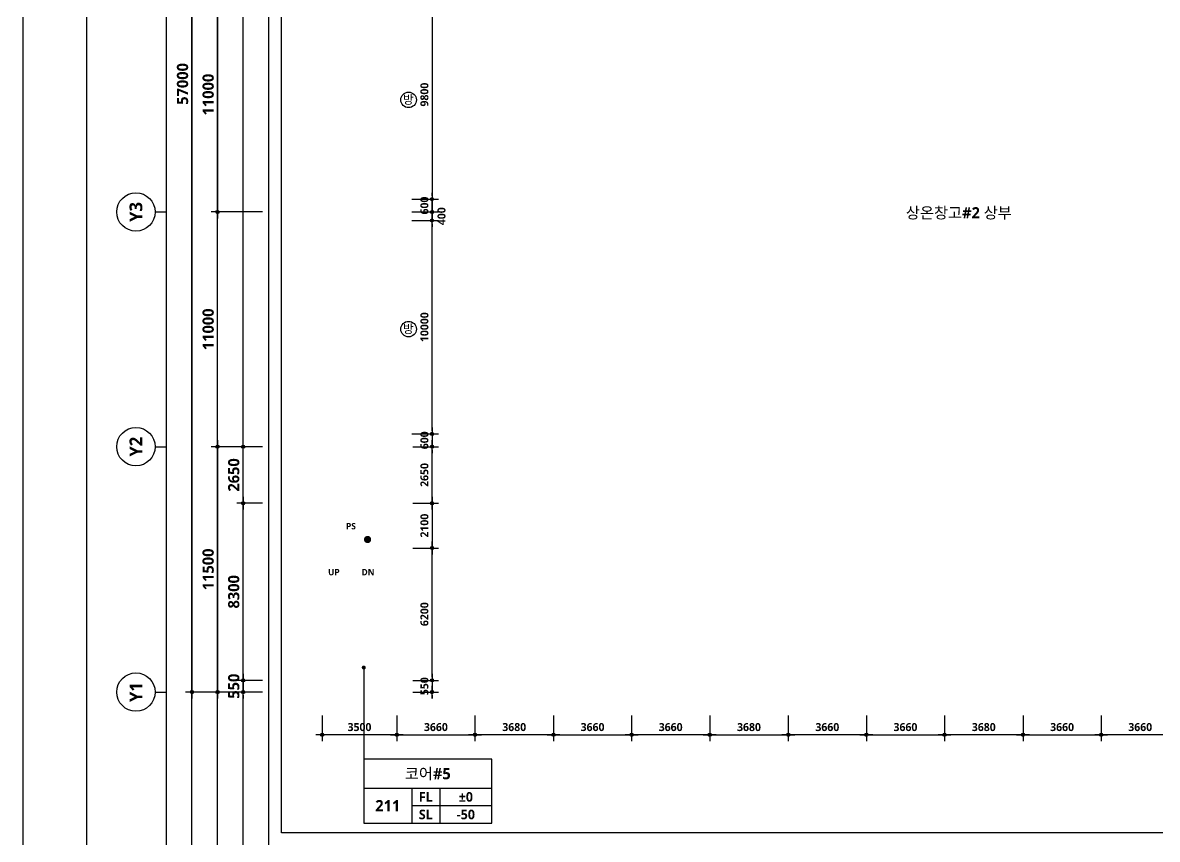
# Model space of a CAD drawing. Header units: millimetres. Extents: x -63924 to 190228206, y 0 to 456875599.
# Drawn here: x 89100 to 142260, y 404450 to 442720 of the extents above; entities that cross this region are included whole.
import ezdxf
from ezdxf.enums import TextEntityAlignment as Align

# ---------------------------------------------------------------- set-up
doc = ezdxf.new("R2010")
doc.units = ezdxf.units.MM
doc.header["$LTSCALE"] = 150
doc.header["$MEASUREMENT"] = 0
doc.header["$PDSIZE"] = -10
doc.layers.get('0').update_dxf_attribs({"linetype": 'CONTINUOUS'})
doc.layers.get('Defpoints').update_dxf_attribs({"color": 153, "linetype": 'CONTINUOUS'})
for name, color, linetype in [('A-ANNO-DIM', 4, 'CONTINUOUS'), ('A-ANNO-GRA1', 7, 'CONTINUOUS'), ('A-ANNO-SYMB', 7, 'CONTINUOUS'), ('A-ANNO-TEXT1', 7, 'CONTINUOUS'), ('A-ANNO-TEXT2', 3, 'CONTINUOUS'), ('A-ANNO-TITL', 7, 'CONTINUOUS'), ('A-FLOR-MARK-ARCH', 1, 'CONTINUOUS'), ('A-ST-AXIS-BUB', 7, 'CONTINUOUS'), ('A-ST-AXIS-DIM', 7, 'CONTINUOUS')]:
    doc.layers.add(name, color=color, linetype=linetype)
for name, color, linetype, plot in [('Defpoint', 161, 'CONTINUOUS', False), ('G(그리드1)', 185, 'CONTINUOUS', False), ('G(그리드2)', 235, 'CONTINUOUS', False)]:
    doc.layers.add(name, color=color, linetype=linetype, plot=plot)
doc.styles.add('2020음성 1차', font='')
doc.styles.add('SH_나눔', font='')
doc.styles.add('SH_대대리576', font='')
doc.styles.add('SH_진천_나눔', font='')
doc.styles.get('2020음성 1차').set_extended_font_data('NanumGothic', bold=True)
doc.styles.get('SH_나눔').set_extended_font_data('NanumGothic', bold=True)
doc.styles.get('SH_대대리576').set_extended_font_data('NanumGothic', bold=True)
doc.styles.get('SH_진천_나눔').set_extended_font_data('NanumGothic', bold=True)
doc.dimstyles.new('SHP 300', dxfattribs={"dimscale": 150, "dimtxt": 3.5, "dimasz": 1, "dimexe": 2, "dimexo": 2, "dimgap": 1, "dimtad": 1, "dimdec": 0, "dimzin": 0, "dimdsep": 46, "dimtxsty": 'SH_대대리576', "dimblk": 'DIMDOT', "dimcen": 0.09, "dimclrt": 3, "dimadec": 0, "dimazin": 1, "dimtfac": 1, "dimtdec": 0, "dimtix": 1, "dimtmove": 2, "dimatfit": 0, "dimldrblk": 'DIMDOT', "dimfxl": 1, "dimtolj": 1, "dimtzin": 0, "dimarcsym": 0})
doc.dimstyles.new('SHP300내부', dxfattribs={"dimscale": 150, "dimtxt": 2.5, "dimasz": 1, "dimexe": 2, "dimexo": 2, "dimgap": 1, "dimtad": 1, "dimdec": 0, "dimzin": 0, "dimdsep": 46, "dimtxsty": 'SH_대대리576', "dimblk": 'DIMDOT', "dimcen": 0.09, "dimclrd": 256, "dimclre": 256, "dimclrt": 3, "dimadec": 0, "dimazin": 1, "dimtfac": 1, "dimtdec": 0, "dimtix": 1, "dimtmove": 2, "dimatfit": 0, "dimldrblk": 'DIMDOT', "dimfxl": 1, "dimtolj": 1, "dimtzin": 0, "dimlwd": -1, "dimlwe": -1, "dimarcsym": 0})

# ---------------------------------------------------------------- blocks, each defined once
blk = doc.blocks.new('A-ST-AXIS-BUB-1')
at = {"layer": 'A-ST-AXIS-BUB'}
blk.add_line((0, 350), (0, 0), dxfattribs=at)
blk.add_circle((0, 950), 600, dxfattribs=at)
blk = doc.blocks.new('DIMDOT')
at = {"color": 0}
blk.add_line((-2, 0), (2, 0), dxfattribs=at)
for radius in [0.5, 0.25]:
    blk.add_circle((0, 0), radius, dxfattribs=at)
blk = doc.blocks.new('*D84')
at = {"layer": 'A-ST-AXIS-DIM', "color": 0, "lineweight": -2, "transparency": 16777216}
for p, q in [((100330, 422850), (97930, 422850)), ((98230, 422700), (98230, 411500)), ((100330, 411350), (97930, 411350))]:
    blk.add_line(p, q, dxfattribs=at)
at = {"layer": 'Defpoints', "color": 0, "transparency": 16777216}
for p in [(100630, 422850), (98230, 411350), (100630, 411350)]:
    blk.add_point(p, dxfattribs=at)
at = {"layer": 'A-ST-AXIS-DIM', "color": 0, "linetype": 'ByBlock', "lineweight": -2, "transparency": 16777216, "xscale": 150, "yscale": 150, "zscale": 150}
for p, rotation in [((98230, 422850), 90), ((98230, 411350), 270)]:
    blk.add_blockref('DIMDOT', p, dxfattribs=dict(at, rotation=rotation))
at = {"layer": 'A-ST-AXIS-DIM', "color": 3, "transparency": 16777216, "insert": (97791, 417100), "char_height": 525, "attachment_point": 5, "rotation": 90, "style": 'SH_대대리576'}
blk.add_mtext('\\A1;11500', dxfattribs=at)
blk = doc.blocks.new('*D85')
at = {"layer": 'A-ST-AXIS-DIM', "color": 0, "lineweight": -2, "transparency": 16777216}
for p, q in [((100330, 433850), (97930, 433850)), ((98230, 423000), (98230, 433700)), ((100330, 422850), (97930, 422850))]:
    blk.add_line(p, q, dxfattribs=at)
at = {"layer": 'Defpoints', "color": 0, "transparency": 16777216}
for p in [(98230, 433850), (100630, 433850), (100630, 422850)]:
    blk.add_point(p, dxfattribs=at)
at = {"layer": 'A-ST-AXIS-DIM', "color": 0, "linetype": 'ByBlock', "lineweight": -2, "transparency": 16777216, "xscale": 150, "yscale": 150, "zscale": 150}
for p, rotation in [((98230, 433850), 90), ((98230, 422850), 270)]:
    blk.add_blockref('DIMDOT', p, dxfattribs=dict(at, rotation=rotation))
at = {"layer": 'A-ST-AXIS-DIM', "color": 3, "transparency": 16777216, "insert": (97792, 428350), "char_height": 525, "attachment_point": 5, "rotation": 90, "style": 'SH_대대리576'}
blk.add_mtext('\\A1;11000', dxfattribs=at)
blk = doc.blocks.new('*D86')
at = {"layer": 'A-ST-AXIS-DIM', "color": 0, "lineweight": -2, "transparency": 16777216}
for p, q in [((100330, 444850), (97930, 444850)), ((98230, 444700), (98230, 434000)), ((100330, 433850), (97930, 433850))]:
    blk.add_line(p, q, dxfattribs=at)
at = {"layer": 'Defpoints', "color": 0, "transparency": 16777216}
for p in [(100630, 444850), (98230, 433850), (100630, 433850)]:
    blk.add_point(p, dxfattribs=at)
at = {"layer": 'A-ST-AXIS-DIM', "color": 0, "linetype": 'ByBlock', "lineweight": -2, "transparency": 16777216, "xscale": 150, "yscale": 150, "zscale": 150}
for p, rotation in [((98230, 444850), 90), ((98230, 433850), 270)]:
    blk.add_blockref('DIMDOT', p, dxfattribs=dict(at, rotation=rotation))
at = {"layer": 'A-ST-AXIS-DIM', "color": 3, "transparency": 16777216, "insert": (97792, 439350), "char_height": 525, "attachment_point": 5, "rotation": 90, "style": 'SH_대대리576'}
blk.add_mtext('\\A1;11000', dxfattribs=at)
blk = doc.blocks.new('*D89')
at = {"layer": 'A-ST-AXIS-DIM', "color": 0, "lineweight": -2, "transparency": 16777216}
for p, q in [((100330, 468350), (96730, 468350)), ((97030, 468200), (97030, 411500)), ((100330, 411350), (96730, 411350))]:
    blk.add_line(p, q, dxfattribs=at)
at = {"layer": 'Defpoints', "color": 0, "transparency": 16777216}
for p in [(100630, 468350), (97030, 411350), (100630, 411350)]:
    blk.add_point(p, dxfattribs=at)
at = {"layer": 'A-ST-AXIS-DIM', "color": 0, "linetype": 'ByBlock', "lineweight": -2, "transparency": 16777216, "xscale": 150, "yscale": 150, "zscale": 150}
for p, rotation in [((97030, 468350), 90), ((97030, 411350), 270)]:
    blk.add_blockref('DIMDOT', p, dxfattribs=dict(at, rotation=rotation))
at = {"layer": 'A-ST-AXIS-DIM', "color": 3, "transparency": 16777216, "insert": (96591, 439850), "char_height": 525, "attachment_point": 5, "rotation": 90, "style": 'SH_대대리576'}
blk.add_mtext('\\A1;57000', dxfattribs=at)
blk = doc.blocks.new('*D1174')
at = {"layer": 'A-ANNO-DIM', "transparency": 16777216}
for p, q in [((103130, 410250), (103130, 409050)), ((106630, 410250), (106630, 409050)), ((106480, 409350), (103280, 409350))]:
    blk.add_line(p, q, dxfattribs=at)
at = {"layer": 'Defpoints', "color": 0, "transparency": 16777216}
for p in [(103130, 410550), (106630, 410550), (103130, 409350)]:
    blk.add_point(p, dxfattribs=at)
at = {"layer": 'A-ANNO-DIM', "linetype": 'ByBlock', "transparency": 16777216, "xscale": 150, "yscale": 150, "zscale": 150, "rotation": 180}
blk.add_blockref('DIMDOT', (103130, 409350), dxfattribs=at)
at = {"layer": 'A-ANNO-DIM', "linetype": 'ByBlock', "transparency": 16777216, "xscale": 150, "yscale": 150, "zscale": 150}
blk.add_blockref('DIMDOT', (106630, 409350), dxfattribs=at)
at = {"layer": 'A-ANNO-DIM', "color": 3, "transparency": 16777216, "insert": (104880, 409707), "char_height": 375, "attachment_point": 5, "style": 'SH_대대리576'}
blk.add_mtext('\\A1;3500', dxfattribs=at)
blk = doc.blocks.new('*D1175')
at = {"layer": 'A-ANNO-DIM', "transparency": 16777216}
for p, q in [((106630, 410250), (106630, 409050)), ((110290, 410250), (110290, 409050)), ((106780, 409350), (110140, 409350))]:
    blk.add_line(p, q, dxfattribs=at)
at = {"layer": 'Defpoints', "color": 0, "transparency": 16777216}
for p in [(106630, 410550), (110290, 410550), (110290, 409350)]:
    blk.add_point(p, dxfattribs=at)
at = {"layer": 'A-ANNO-DIM', "linetype": 'ByBlock', "transparency": 16777216, "xscale": 150, "yscale": 150, "zscale": 150, "rotation": 180}
blk.add_blockref('DIMDOT', (106630, 409350), dxfattribs=at)
at = {"layer": 'A-ANNO-DIM', "linetype": 'ByBlock', "transparency": 16777216, "xscale": 150, "yscale": 150, "zscale": 150}
blk.add_blockref('DIMDOT', (110290, 409350), dxfattribs=at)
at = {"layer": 'A-ANNO-DIM', "color": 3, "transparency": 16777216, "insert": (108460, 409707), "char_height": 375, "attachment_point": 5, "style": 'SH_대대리576'}
blk.add_mtext('\\A1;3660', dxfattribs=at)
blk = doc.blocks.new('*D1176')
at = {"layer": 'A-ANNO-DIM', "transparency": 16777216}
for p, q in [((110290, 410250), (110290, 409050)), ((113970, 410250), (113970, 409050)), ((113820, 409350), (110440, 409350))]:
    blk.add_line(p, q, dxfattribs=at)
at = {"layer": 'Defpoints', "color": 0, "transparency": 16777216}
for p in [(110290, 410550), (113970, 410550), (110290, 409350)]:
    blk.add_point(p, dxfattribs=at)
at = {"layer": 'A-ANNO-DIM', "linetype": 'ByBlock', "transparency": 16777216, "xscale": 150, "yscale": 150, "zscale": 150, "rotation": 180}
blk.add_blockref('DIMDOT', (110290, 409350), dxfattribs=at)
at = {"layer": 'A-ANNO-DIM', "linetype": 'ByBlock', "transparency": 16777216, "xscale": 150, "yscale": 150, "zscale": 150}
blk.add_blockref('DIMDOT', (113970, 409350), dxfattribs=at)
at = {"layer": 'A-ANNO-DIM', "color": 3, "transparency": 16777216, "insert": (112130, 409707), "char_height": 375, "attachment_point": 5, "style": 'SH_대대리576'}
blk.add_mtext('\\A1;3680', dxfattribs=at)
blk = doc.blocks.new('*D1177')
at = {"layer": 'A-ANNO-DIM', "transparency": 16777216}
for p, q in [((113970, 410250), (113970, 409050)), ((117630, 410250), (117630, 409050)), ((114120, 409350), (117480, 409350))]:
    blk.add_line(p, q, dxfattribs=at)
at = {"layer": 'Defpoints', "color": 0, "transparency": 16777216}
for p in [(113970, 410550), (117630, 410550), (117630, 409350)]:
    blk.add_point(p, dxfattribs=at)
at = {"layer": 'A-ANNO-DIM', "linetype": 'ByBlock', "transparency": 16777216, "xscale": 150, "yscale": 150, "zscale": 150, "rotation": 180}
blk.add_blockref('DIMDOT', (113970, 409350), dxfattribs=at)
at = {"layer": 'A-ANNO-DIM', "linetype": 'ByBlock', "transparency": 16777216, "xscale": 150, "yscale": 150, "zscale": 150}
blk.add_blockref('DIMDOT', (117630, 409350), dxfattribs=at)
at = {"layer": 'A-ANNO-DIM', "color": 3, "transparency": 16777216, "insert": (115800, 409707), "char_height": 375, "attachment_point": 5, "style": 'SH_대대리576'}
blk.add_mtext('\\A1;3660', dxfattribs=at)
blk = doc.blocks.new('*D1178')
at = {"layer": 'A-ANNO-DIM', "transparency": 16777216}
for p, q in [((124970, 410250), (124970, 409050)), ((128630, 410250), (128630, 409050)), ((128480, 409350), (125120, 409350))]:
    blk.add_line(p, q, dxfattribs=at)
at = {"layer": 'Defpoints', "color": 0, "transparency": 16777216}
for p in [(124970, 410550), (128630, 410550), (124970, 409350)]:
    blk.add_point(p, dxfattribs=at)
at = {"layer": 'A-ANNO-DIM', "linetype": 'ByBlock', "transparency": 16777216, "xscale": 150, "yscale": 150, "zscale": 150, "rotation": 180}
blk.add_blockref('DIMDOT', (124970, 409350), dxfattribs=at)
at = {"layer": 'A-ANNO-DIM', "linetype": 'ByBlock', "transparency": 16777216, "xscale": 150, "yscale": 150, "zscale": 150}
blk.add_blockref('DIMDOT', (128630, 409350), dxfattribs=at)
at = {"layer": 'A-ANNO-DIM', "color": 3, "transparency": 16777216, "insert": (126800, 409707), "char_height": 375, "attachment_point": 5, "style": 'SH_대대리576'}
blk.add_mtext('\\A1;3660', dxfattribs=at)
blk = doc.blocks.new('*D1179')
at = {"layer": 'A-ANNO-DIM', "transparency": 16777216}
for p, q in [((121290, 410250), (121290, 409050)), ((124970, 410250), (124970, 409050)), ((121440, 409350), (124820, 409350))]:
    blk.add_line(p, q, dxfattribs=at)
at = {"layer": 'Defpoints', "color": 0, "transparency": 16777216}
for p in [(121290, 410550), (124970, 410550), (124970, 409350)]:
    blk.add_point(p, dxfattribs=at)
at = {"layer": 'A-ANNO-DIM', "linetype": 'ByBlock', "transparency": 16777216, "xscale": 150, "yscale": 150, "zscale": 150, "rotation": 180}
blk.add_blockref('DIMDOT', (121290, 409350), dxfattribs=at)
at = {"layer": 'A-ANNO-DIM', "linetype": 'ByBlock', "transparency": 16777216, "xscale": 150, "yscale": 150, "zscale": 150}
blk.add_blockref('DIMDOT', (124970, 409350), dxfattribs=at)
at = {"layer": 'A-ANNO-DIM', "color": 3, "transparency": 16777216, "insert": (123130, 409707), "char_height": 375, "attachment_point": 5, "style": 'SH_대대리576'}
blk.add_mtext('\\A1;3680', dxfattribs=at)
blk = doc.blocks.new('*D1180')
at = {"layer": 'A-ANNO-DIM', "transparency": 16777216}
for p, q in [((117630, 410250), (117630, 409050)), ((121290, 410250), (121290, 409050)), ((121140, 409350), (117780, 409350))]:
    blk.add_line(p, q, dxfattribs=at)
at = {"layer": 'Defpoints', "color": 0, "transparency": 16777216}
for p in [(117630, 410550), (121290, 410550), (117630, 409350)]:
    blk.add_point(p, dxfattribs=at)
at = {"layer": 'A-ANNO-DIM', "linetype": 'ByBlock', "transparency": 16777216, "xscale": 150, "yscale": 150, "zscale": 150, "rotation": 180}
blk.add_blockref('DIMDOT', (117630, 409350), dxfattribs=at)
at = {"layer": 'A-ANNO-DIM', "linetype": 'ByBlock', "transparency": 16777216, "xscale": 150, "yscale": 150, "zscale": 150}
blk.add_blockref('DIMDOT', (121290, 409350), dxfattribs=at)
at = {"layer": 'A-ANNO-DIM', "color": 3, "transparency": 16777216, "insert": (119460, 409707), "char_height": 375, "attachment_point": 5, "style": 'SH_대대리576'}
blk.add_mtext('\\A1;3660', dxfattribs=at)
blk = doc.blocks.new('*D1181')
at = {"layer": 'A-ANNO-DIM', "transparency": 16777216}
for p, q in [((128630, 410250), (128630, 409050)), ((132290, 410250), (132290, 409050)), ((128780, 409350), (132140, 409350))]:
    blk.add_line(p, q, dxfattribs=at)
at = {"layer": 'Defpoints', "color": 0, "transparency": 16777216}
for p in [(128630, 410550), (132290, 410550), (132290, 409350)]:
    blk.add_point(p, dxfattribs=at)
at = {"layer": 'A-ANNO-DIM', "linetype": 'ByBlock', "transparency": 16777216, "xscale": 150, "yscale": 150, "zscale": 150, "rotation": 180}
blk.add_blockref('DIMDOT', (128630, 409350), dxfattribs=at)
at = {"layer": 'A-ANNO-DIM', "linetype": 'ByBlock', "transparency": 16777216, "xscale": 150, "yscale": 150, "zscale": 150}
blk.add_blockref('DIMDOT', (132290, 409350), dxfattribs=at)
at = {"layer": 'A-ANNO-DIM', "color": 3, "transparency": 16777216, "insert": (130460, 409707), "char_height": 375, "attachment_point": 5, "style": 'SH_대대리576'}
blk.add_mtext('\\A1;3660', dxfattribs=at)
blk = doc.blocks.new('*D1182')
at = {"layer": 'A-ANNO-DIM', "transparency": 16777216}
for p, q in [((132290, 410250), (132290, 409050)), ((135970, 410250), (135970, 409050)), ((135820, 409350), (132440, 409350))]:
    blk.add_line(p, q, dxfattribs=at)
at = {"layer": 'Defpoints', "color": 0, "transparency": 16777216}
for p in [(132290, 410550), (135970, 410550), (132290, 409350)]:
    blk.add_point(p, dxfattribs=at)
at = {"layer": 'A-ANNO-DIM', "linetype": 'ByBlock', "transparency": 16777216, "xscale": 150, "yscale": 150, "zscale": 150, "rotation": 180}
blk.add_blockref('DIMDOT', (132290, 409350), dxfattribs=at)
at = {"layer": 'A-ANNO-DIM', "linetype": 'ByBlock', "transparency": 16777216, "xscale": 150, "yscale": 150, "zscale": 150}
blk.add_blockref('DIMDOT', (135970, 409350), dxfattribs=at)
at = {"layer": 'A-ANNO-DIM', "color": 3, "transparency": 16777216, "insert": (134130, 409707), "char_height": 375, "attachment_point": 5, "style": 'SH_대대리576'}
blk.add_mtext('\\A1;3680', dxfattribs=at)
blk = doc.blocks.new('*D1183')
at = {"layer": 'A-ANNO-DIM', "transparency": 16777216}
for p, q in [((135970, 410250), (135970, 409050)), ((139630, 410250), (139630, 409050)), ((136120, 409350), (139480, 409350))]:
    blk.add_line(p, q, dxfattribs=at)
at = {"layer": 'Defpoints', "color": 0, "transparency": 16777216}
for p in [(135970, 410550), (139630, 410550), (139630, 409350)]:
    blk.add_point(p, dxfattribs=at)
at = {"layer": 'A-ANNO-DIM', "linetype": 'ByBlock', "transparency": 16777216, "xscale": 150, "yscale": 150, "zscale": 150, "rotation": 180}
blk.add_blockref('DIMDOT', (135970, 409350), dxfattribs=at)
at = {"layer": 'A-ANNO-DIM', "linetype": 'ByBlock', "transparency": 16777216, "xscale": 150, "yscale": 150, "zscale": 150}
blk.add_blockref('DIMDOT', (139630, 409350), dxfattribs=at)
at = {"layer": 'A-ANNO-DIM', "color": 3, "transparency": 16777216, "insert": (137800, 409707), "char_height": 375, "attachment_point": 5, "style": 'SH_대대리576'}
blk.add_mtext('\\A1;3660', dxfattribs=at)
blk = doc.blocks.new('*D1186')
at = {"layer": 'A-ANNO-DIM', "transparency": 16777216}
for p, q in [((139630, 410250), (139630, 409050)), ((143290, 410250), (143290, 409050)), ((143140, 409350), (139780, 409350))]:
    blk.add_line(p, q, dxfattribs=at)
at = {"layer": 'Defpoints', "color": 0, "transparency": 16777216}
for p in [(139630, 410550), (143290, 410550), (139630, 409350)]:
    blk.add_point(p, dxfattribs=at)
at = {"layer": 'A-ANNO-DIM', "linetype": 'ByBlock', "transparency": 16777216, "xscale": 150, "yscale": 150, "zscale": 150, "rotation": 180}
blk.add_blockref('DIMDOT', (139630, 409350), dxfattribs=at)
at = {"layer": 'A-ANNO-DIM', "linetype": 'ByBlock', "transparency": 16777216, "xscale": 150, "yscale": 150, "zscale": 150}
blk.add_blockref('DIMDOT', (143290, 409350), dxfattribs=at)
at = {"layer": 'A-ANNO-DIM', "color": 3, "transparency": 16777216, "insert": (141460, 409707), "char_height": 375, "attachment_point": 5, "style": 'SH_대대리576'}
blk.add_mtext('\\A1;3660', dxfattribs=at)
blk = doc.blocks.new('*D1222')
at = {"layer": 'A-ST-AXIS-DIM', "color": 0, "lineweight": -2, "transparency": 16777216}
for p, q in [((100330, 422850), (99130, 422850)), ((99430, 420350), (99430, 422700)), ((100330, 420200), (99130, 420200))]:
    blk.add_line(p, q, dxfattribs=at)
at = {"layer": 'Defpoints', "color": 0, "transparency": 16777216}
for p in [(99430, 422850), (100630, 422850), (100630, 420200)]:
    blk.add_point(p, dxfattribs=at)
at = {"layer": 'A-ST-AXIS-DIM', "color": 0, "linetype": 'ByBlock', "lineweight": -2, "transparency": 16777216, "xscale": 150, "yscale": 150, "zscale": 150}
for p, rotation in [((99430, 422850), 90), ((99430, 420200), 270)]:
    blk.add_blockref('DIMDOT', p, dxfattribs=dict(at, rotation=rotation))
at = {"layer": 'A-ST-AXIS-DIM', "color": 3, "transparency": 16777216, "insert": (98990, 421525), "char_height": 525, "attachment_point": 5, "rotation": 90, "style": 'SH_대대리576'}
blk.add_mtext('\\A1;2650', dxfattribs=at)
blk = doc.blocks.new('*D1223')
at = {"layer": 'A-ST-AXIS-DIM', "color": 0, "lineweight": -2, "transparency": 16777216}
for p, q in [((100330, 420200), (99130, 420200)), ((99430, 412050), (99430, 420050)), ((100330, 411900), (99130, 411900))]:
    blk.add_line(p, q, dxfattribs=at)
at = {"layer": 'Defpoints', "color": 0, "transparency": 16777216}
for p in [(99430, 420200), (100630, 420200), (100630, 411900)]:
    blk.add_point(p, dxfattribs=at)
at = {"layer": 'A-ST-AXIS-DIM', "color": 0, "linetype": 'ByBlock', "lineweight": -2, "transparency": 16777216, "xscale": 150, "yscale": 150, "zscale": 150}
for p, rotation in [((99430, 420200), 90), ((99430, 411900), 270)]:
    blk.add_blockref('DIMDOT', p, dxfattribs=dict(at, rotation=rotation))
at = {"layer": 'A-ST-AXIS-DIM', "color": 3, "transparency": 16777216, "insert": (98990, 416050), "char_height": 525, "attachment_point": 5, "rotation": 90, "style": 'SH_대대리576'}
blk.add_mtext('\\A1;8300', dxfattribs=at)
blk = doc.blocks.new('*D1224')
at = {"layer": 'A-ST-AXIS-DIM', "color": 0, "lineweight": -2, "transparency": 16777216}
for p, q in [((99430, 412050), (99430, 412200)), ((100330, 411900), (99130, 411900)), ((99430, 411900), (99430, 411350)), ((100330, 411350), (99130, 411350)), ((99430, 411200), (99430, 411050))]:
    blk.add_line(p, q, dxfattribs=at)
at = {"layer": 'Defpoints', "color": 0, "transparency": 16777216}
for p in [(100630, 411900), (99430, 411350), (100630, 411350)]:
    blk.add_point(p, dxfattribs=at)
at = {"layer": 'A-ST-AXIS-DIM', "color": 0, "linetype": 'ByBlock', "lineweight": -2, "transparency": 16777216, "xscale": 150, "yscale": 150, "zscale": 150}
for p, rotation in [((99430, 411900), 270), ((99430, 411350), 90)]:
    blk.add_blockref('DIMDOT', p, dxfattribs=dict(at, rotation=rotation))
at = {"layer": 'A-ST-AXIS-DIM', "color": 3, "transparency": 16777216, "insert": (98991, 411625), "char_height": 525, "attachment_point": 5, "rotation": 90, "style": 'SH_대대리576'}
blk.add_mtext('\\A1;550', dxfattribs=at)
blk = doc.blocks.new('*D1225')
at = {"layer": 'A-ANNO-DIM', "transparency": 16777216}
for p, q in [((107380, 420200), (108580, 420200)), ((108280, 420050), (108280, 418250)), ((107380, 418100), (108580, 418100))]:
    blk.add_line(p, q, dxfattribs=at)
at = {"layer": 'Defpoints', "color": 0, "transparency": 16777216}
for p in [(107080, 420200), (107080, 418100), (108280, 418100)]:
    blk.add_point(p, dxfattribs=at)
at = {"layer": 'A-ANNO-DIM', "linetype": 'ByBlock', "transparency": 16777216, "xscale": 150, "yscale": 150, "zscale": 150}
for p, rotation in [((108280, 420200), 90), ((108280, 418100), 270)]:
    blk.add_blockref('DIMDOT', p, dxfattribs=dict(at, rotation=rotation))
at = {"layer": 'A-ANNO-DIM', "color": 3, "transparency": 16777216, "insert": (107924, 419150), "char_height": 375, "attachment_point": 5, "rotation": 90, "style": 'SH_대대리576'}
blk.add_mtext('\\A1;2100', dxfattribs=at)
blk = doc.blocks.new('*D1226')
at = {"layer": 'A-ANNO-DIM', "transparency": 16777216}
for p, q in [((107380, 422850), (108580, 422850)), ((108280, 420350), (108280, 422700)), ((107380, 420200), (108580, 420200))]:
    blk.add_line(p, q, dxfattribs=at)
at = {"layer": 'Defpoints', "color": 0, "transparency": 16777216}
for p in [(107080, 422850), (108280, 422850), (107080, 420200)]:
    blk.add_point(p, dxfattribs=at)
at = {"layer": 'A-ANNO-DIM', "linetype": 'ByBlock', "transparency": 16777216, "xscale": 150, "yscale": 150, "zscale": 150}
for p, rotation in [((108280, 422850), 90), ((108280, 420200), 270)]:
    blk.add_blockref('DIMDOT', p, dxfattribs=dict(at, rotation=rotation))
at = {"layer": 'A-ANNO-DIM', "color": 3, "transparency": 16777216, "insert": (107923, 421525), "char_height": 375, "attachment_point": 5, "rotation": 90, "style": 'SH_대대리576'}
blk.add_mtext('\\A1;2650', dxfattribs=at)
blk = doc.blocks.new('*D1227')
at = {"layer": 'A-ANNO-DIM', "transparency": 16777216}
for p, q in [((107380, 418100), (108580, 418100)), ((108280, 412050), (108280, 417950)), ((107380, 411900), (108580, 411900))]:
    blk.add_line(p, q, dxfattribs=at)
at = {"layer": 'Defpoints', "color": 0, "transparency": 16777216}
for p in [(107080, 418100), (108280, 418100), (107080, 411900)]:
    blk.add_point(p, dxfattribs=at)
at = {"layer": 'A-ANNO-DIM', "linetype": 'ByBlock', "transparency": 16777216, "xscale": 150, "yscale": 150, "zscale": 150}
for p, rotation in [((108280, 418100), 90), ((108280, 411900), 270)]:
    blk.add_blockref('DIMDOT', p, dxfattribs=dict(at, rotation=rotation))
at = {"layer": 'A-ANNO-DIM', "color": 3, "transparency": 16777216, "insert": (107923, 415000), "char_height": 375, "attachment_point": 5, "rotation": 90, "style": 'SH_대대리576'}
blk.add_mtext('\\A1;6200', dxfattribs=at)
blk = doc.blocks.new('*D1228')
at = {"layer": 'A-ANNO-DIM', "transparency": 16777216}
for p, q in [((108280, 412050), (108280, 412200)), ((107380, 411900), (108580, 411900)), ((108280, 411900), (108280, 411350)), ((107380, 411350), (108580, 411350)), ((108280, 411200), (108280, 411050))]:
    blk.add_line(p, q, dxfattribs=at)
at = {"layer": 'Defpoints', "color": 0, "transparency": 16777216}
for p in [(107080, 411900), (107080, 411350), (108280, 411350)]:
    blk.add_point(p, dxfattribs=at)
at = {"layer": 'A-ANNO-DIM', "linetype": 'ByBlock', "transparency": 16777216, "xscale": 150, "yscale": 150, "zscale": 150}
for p, rotation in [((108280, 411900), 270), ((108280, 411350), 90)]:
    blk.add_blockref('DIMDOT', p, dxfattribs=dict(at, rotation=rotation))
at = {"layer": 'A-ANNO-DIM', "color": 3, "transparency": 16777216, "insert": (107924, 411625), "char_height": 375, "attachment_point": 5, "rotation": 90, "style": 'SH_대대리576'}
blk.add_mtext('\\A1;550', dxfattribs=at)
blk = doc.blocks.new('G$C9D92D8A7')
at = {"layer": 'A-ANNO-GRA1'}
for p, q in [((0, 11), (40, 11)), ((15, 11), (15, 0)), ((23.75, 11), (23.75, 0)), ((15, 5.5), (40, 5.5))]:
    blk.add_line(p, q, dxfattribs=at)
blk.add_lwpolyline([(0, 20), (0, 0), (40, 0), (40, 20)], close=True, dxfattribs=at)
at = {"style": '2020음성 1차'}
for tag, height, p in [('실명', 3.5, (20, 15.5)), ('실번호', 3.5, (7.5, 5.5)), ('마감레벨', 3, (31.875, 8.25)), ('구조레벨', 3, (31.875, 2.75))]:
    blk.add_attdef(tag, text='', height=height, dxfattribs=at).set_placement(p, align=Align.MIDDLE_CENTER)
at = {"layer": 'A-ANNO-TEXT1', "style": 'SH_나눔'}
for s, p in [('FL', (19.375, 8.25)), ('SL', (19.375, 2.75))]:
    blk.add_text(s, height=3, dxfattribs=at).set_placement(p, align=Align.MIDDLE)
blk = doc.blocks.new('*D1968')
at = {"layer": 'A-ANNO-DIM', "transparency": 16777216}
for p, q in [((108280, 423600), (108280, 423750)), ((107330, 423450), (108580, 423450)), ((108280, 423450), (108280, 422850)), ((107380, 422850), (108580, 422850)), ((108280, 422700), (108280, 422550))]:
    blk.add_line(p, q, dxfattribs=at)
at = {"layer": 'Defpoints', "color": 0, "transparency": 16777216}
for p in [(107030, 423450), (107080, 422850), (108280, 422850)]:
    blk.add_point(p, dxfattribs=at)
at = {"layer": 'A-ANNO-DIM', "linetype": 'ByBlock', "transparency": 16777216, "xscale": 150, "yscale": 150, "zscale": 150}
for p, rotation in [((108280, 423450), 270), ((108280, 422850), 90)]:
    blk.add_blockref('DIMDOT', p, dxfattribs=dict(at, rotation=rotation))
at = {"layer": 'A-ANNO-DIM', "color": 3, "transparency": 16777216, "insert": (107923, 423150), "char_height": 375, "attachment_point": 5, "rotation": 90, "style": 'SH_대대리576'}
blk.add_mtext('\\A1;600', dxfattribs=at)
blk = doc.blocks.new('*D1969')
at = {"layer": 'A-ANNO-DIM', "transparency": 16777216}
for p, q in [((107330, 433450), (108580, 433450)), ((108280, 423600), (108280, 433300)), ((107330, 423450), (108580, 423450))]:
    blk.add_line(p, q, dxfattribs=at)
at = {"layer": 'Defpoints', "color": 0, "transparency": 16777216}
for p in [(107030, 433450), (108280, 433450), (107030, 423450)]:
    blk.add_point(p, dxfattribs=at)
at = {"layer": 'A-ANNO-DIM', "linetype": 'ByBlock', "transparency": 16777216, "xscale": 150, "yscale": 150, "zscale": 150}
for p, rotation in [((108280, 433450), 90), ((108280, 423450), 270)]:
    blk.add_blockref('DIMDOT', p, dxfattribs=dict(at, rotation=rotation))
at = {"layer": 'A-ANNO-DIM', "color": 3, "transparency": 16777216, "insert": (107924, 428450), "char_height": 375, "attachment_point": 5, "rotation": 90, "style": 'SH_대대리576'}
blk.add_mtext('\\A1;10000', dxfattribs=at)
blk = doc.blocks.new('*D1970')
at = {"layer": 'A-ANNO-DIM', "transparency": 16777216}
for p, q in [((107330, 433850), (108580, 433850)), ((108280, 434000), (108280, 434150)), ((108280, 433850), (108280, 433450)), ((107330, 433450), (108580, 433450)), ((108280, 433300), (108280, 433150))]:
    blk.add_line(p, q, dxfattribs=at)
at = {"layer": 'Defpoints', "color": 0, "transparency": 16777216}
for p in [(107030, 433850), (107030, 433450), (108280, 433450)]:
    blk.add_point(p, dxfattribs=at)
at = {"layer": 'A-ANNO-DIM', "linetype": 'ByBlock', "transparency": 16777216, "xscale": 150, "yscale": 150, "zscale": 150}
for p, rotation in [((108280, 433850), 270), ((108280, 433450), 90)]:
    blk.add_blockref('DIMDOT', p, dxfattribs=dict(at, rotation=rotation))
at = {"layer": 'A-ANNO-DIM', "color": 3, "transparency": 16777216, "insert": (108724, 433650), "char_height": 375, "attachment_point": 5, "rotation": 90, "style": 'SH_대대리576'}
blk.add_mtext('\\A1;400', dxfattribs=at)
blk = doc.blocks.new('*D1971')
at = {"layer": 'A-ANNO-DIM', "transparency": 16777216}
for p, q in [((107330, 434450), (108580, 434450)), ((108280, 434600), (108280, 434750)), ((108280, 433850), (108280, 434450)), ((107330, 433850), (108580, 433850)), ((108280, 433700), (108280, 433550))]:
    blk.add_line(p, q, dxfattribs=at)
at = {"layer": 'Defpoints', "color": 0, "transparency": 16777216}
for p in [(107030, 434450), (108280, 434450), (107030, 433850)]:
    blk.add_point(p, dxfattribs=at)
at = {"layer": 'A-ANNO-DIM', "linetype": 'ByBlock', "transparency": 16777216, "xscale": 150, "yscale": 150, "zscale": 150}
for p, rotation in [((108280, 434450), 270), ((108280, 433850), 90)]:
    blk.add_blockref('DIMDOT', p, dxfattribs=dict(at, rotation=rotation))
at = {"layer": 'A-ANNO-DIM', "color": 3, "transparency": 16777216, "insert": (107923, 434150), "char_height": 375, "attachment_point": 5, "rotation": 90, "style": 'SH_대대리576'}
blk.add_mtext('\\A1;600', dxfattribs=at)
blk = doc.blocks.new('*D1972')
at = {"layer": 'A-ANNO-DIM', "transparency": 16777216}
for p, q in [((107330, 444250), (108580, 444250)), ((108280, 444100), (108280, 434600)), ((107330, 434450), (108580, 434450))]:
    blk.add_line(p, q, dxfattribs=at)
at = {"layer": 'Defpoints', "color": 0, "transparency": 16777216}
for p in [(107030, 444250), (107030, 434450), (108280, 434450)]:
    blk.add_point(p, dxfattribs=at)
at = {"layer": 'A-ANNO-DIM', "linetype": 'ByBlock', "transparency": 16777216, "xscale": 150, "yscale": 150, "zscale": 150}
for p, rotation in [((108280, 444250), 90), ((108280, 434450), 270)]:
    blk.add_blockref('DIMDOT', p, dxfattribs=dict(at, rotation=rotation))
at = {"layer": 'A-ANNO-DIM', "color": 3, "transparency": 16777216, "insert": (107923, 439350), "char_height": 375, "attachment_point": 5, "rotation": 90, "style": 'SH_대대리576'}
blk.add_mtext('\\A1;9800', dxfattribs=at)
blk = doc.blocks.new('방화스크린 TEXT100')
at = {"layer": 'A-ANNO-SYMB'}
blk.add_circle((0, 0), 243, dxfattribs=at)
at = {"layer": 'A-ANNO-TITL', "style": '2020음성 1차'}
blk.add_text('방', height=267, dxfattribs=at).set_placement((-7, 7), align=Align.MIDDLE_CENTER)

msp = doc.modelspace()

# ---------------------------------------------------------------- linework, layer by layer
at = {"const_width": 93.8}
msp.add_lwpolyline([(105080, 412546.9, -1), (105080, 412453.1, -1)], format="xyb", close=True, dxfattribs=at)
msp.add_lwpolyline([(105080, 412500), (105080, 408202.2)])
at = {"layer": 'A-FLOR-MARK-ARCH', "const_width": 168.8}
msp.add_lwpolyline([(105173.7, 418500, 1), (105342.5, 418500, 1)], format="xyb", close=True, dxfattribs=at)
at = {"layer": 'Defpoint'}
for points in [[(89100, 378000), (178200, 378000), (178200, 504000), (89100, 504000)], [(92100, 501000), (175200, 501000), (175200, 394500), (92100, 394500)]]:
    msp.add_lwpolyline(points, close=True, dxfattribs=at)
at = {"layer": 'G(그리드1)'}
for points in [[(174030, 396550), (95830, 396550), (95830, 497950), (174030, 497950)], [(172830, 398750), (97030, 398750), (97030, 496750), (172830, 496750)], [(171630, 399950), (98230, 399950), (98230, 495550), (171630, 495550)], [(170430, 401150), (99430, 401150), (99430, 494350), (170430, 494350)], [(169230, 404150), (100630, 404150), (100630, 491350), (169230, 491350)]]:
    msp.add_lwpolyline(points, close=True, dxfattribs=at)
at = {"layer": 'G(그리드2)'}
msp.add_lwpolyline([(168630, 404750), (101230, 404750), (101230, 490750), (168630, 490750)], close=True, dxfattribs=at)

# ---------------------------------------------------------------- block references
at = {"xscale": 1.5, "yscale": 1.5, "zscale": 1.5}
for p in [(107181.3, 439102.7), (107181.3, 428357.5)]:
    msp.add_blockref('방화스크린 TEXT100', p, dxfattribs=at)
at = {"layer": 'A-ANNO-TEXT1', "xscale": 1.5, "yscale": 1.5, "zscale": 1.5, "rotation": 90}
for p in [(95830, 433850), (95830, 422850), (95830, 411350)]:
    msp.add_blockref('A-ST-AXIS-BUB-1', p, dxfattribs=at)
at = {"layer": 'A-ANNO-TEXT1'}
ref = msp.add_blockref('G$C9D92D8A7', (105080, 405202.2), dxfattribs=dict(at, xscale=150, yscale=150, zscale=150))
ref.add_attrib('실명', '코어#5', dxfattribs={"layer": 'A-ANNO-TEXT2', "height": 525, "style": '2020음성 1차'}).set_placement((108080, 407527.2, 206000), align=Align.MIDDLE_CENTER)
ref.add_attrib('실번호', '211', dxfattribs={"layer": 'A-ANNO-TEXT2', "height": 525, "style": '2020음성 1차'}).set_placement((106205, 406027.2, 206000), align=Align.MIDDLE_CENTER)
ref.add_attrib('마감레벨', '%%p0', dxfattribs={"height": 450, "style": '2020음성 1차'}).set_placement((109861.2, 406439.7, 206000), align=Align.MIDDLE_CENTER)
ref.add_attrib('구조레벨', '-50', dxfattribs={"height": 450, "style": '2020음성 1차'}).set_placement((109861.2, 405614.7, 206000), align=Align.MIDDLE_CENTER)

# ---------------------------------------------------------------- texts
at = {"layer": 'A-ANNO-TEXT1', "style": 'SH_대대리576'}
for s, p in [('Y3', (94405, 433850)), ('Y2', (94405, 422850)), ('Y1', (94405, 411350))]:
    msp.add_text(s, height=600, rotation=90, dxfattribs=at).set_placement(p, align=Align.MIDDLE_CENTER)
at = {"layer": 'A-ANNO-TEXT1', "style": 'SH_진천_나눔'}
for s, p in [('PS', (104480, 419125)), ('UP', (103680, 416970)), ('DN', (105280, 416970))]:
    msp.add_text(s, height=300, dxfattribs=at).set_placement(p, align=Align.MIDDLE)
at = {"layer": 'A-ANNO-TEXT2', "style": 'SH_진천_나눔'}
msp.add_text('상온창고#2 상부', height=525, dxfattribs=at).set_placement((132960.9, 433817.8), align=Align.MIDDLE)

# ---------------------------------------------------------------- dimensions: what is measured, and where the dimension line sits
at = {"layer": 'A-ANNO-DIM'}
for base, p1, p2, angle, picture, middle in [((108280, 434450), (107030, 444250), (107030, 434450), 90, '*D1972', (107923.1, 439350)), ((108280, 434450), (107030, 433850), (107030, 434450), 270, '*D1971', (107923.1, 434150)), ((108280, 433450), (107030, 423450), (107030, 433450), 270, '*D1969', (107924.4, 428450)), ((108280, 422850), (107030, 423450), (107080, 422850), 90, '*D1968', (107923.1, 423150)), ((108280, 422850), (107080, 420200), (107080, 422850), 270, '*D1226', (107923.1, 421525)), ((108280, 418100), (107080, 420200), (107080, 418100), 90, '*D1225', (107923.9, 419150)), ((108280, 418100), (107080, 411900), (107080, 418100), 270, '*D1227', (107923.1, 415000)), ((108280, 411350), (107080, 411900), (107080, 411350), 90, '*D1228', (107923.9, 411625))]:
    dim = msp.add_linear_dim(base=base, p1=p1, p2=p2, angle=angle, dimstyle='SHP300내부', dxfattribs=at)
    dim.commit()
    dim.dimension.update_dxf_attribs({"geometry": picture, "text_midpoint": middle})
dim = msp.add_linear_dim(base=(108280, 433450), p1=(107030, 433850), p2=(107030, 433450), angle=90, dimstyle='SHP300내부', dxfattribs=at)
dim.commit()
dim.dimension.update_dxf_attribs({"geometry": '*D1970', "text_midpoint": (108724.4, 433650), "dimtype": 160})
for base, p1, p2, picture, middle in [((103130, 409350), (106630, 410550), (103130, 410550), '*D1174', (104880, 409706.9)), ((110290, 409350), (113970, 410550), (110290, 410550), '*D1176', (112130, 409706.9)), ((117630, 409350), (121290, 410550), (117630, 410550), '*D1180', (119460, 409706.9)), ((124970, 409350), (128630, 410550), (124970, 410550), '*D1178', (126800, 409706.9)), ((132290, 409350), (135970, 410550), (132290, 410550), '*D1182', (134130, 409706.9)), ((139630, 409350), (143290, 410550), (139630, 410550), '*D1186', (141460, 409706.9))]:
    dim = msp.add_linear_dim(base=base, p1=p1, p2=p2, angle=180, dimstyle='SHP300내부', override={"dimtxsty": 'SH_대대리576', "dimldrblk": 'DIMDOT'}, dxfattribs=at)
    dim.commit()
    dim.dimension.update_dxf_attribs({"geometry": picture, "text_midpoint": middle})
for base, p1, p2, picture, middle in [((110290, 409350), (106630, 410550), (110290, 410550), '*D1175', (108460, 409706.9)), ((117630, 409350), (113970, 410550), (117630, 410550), '*D1177', (115800, 409706.9)), ((124970, 409350), (121290, 410550), (124970, 410550), '*D1179', (123130, 409706.9)), ((132290, 409350), (128630, 410550), (132290, 410550), '*D1181', (130460, 409706.9)), ((139630, 409350), (135970, 410550), (139630, 410550), '*D1183', (137800, 409706.9))]:
    dim = msp.add_linear_dim(base=base, p1=p1, p2=p2, dimstyle='SHP300내부', override={"dimtxsty": 'SH_대대리576', "dimldrblk": 'DIMDOT'}, dxfattribs=at)
    dim.commit()
    dim.dimension.update_dxf_attribs({"geometry": picture, "text_midpoint": middle})
at = {"layer": 'A-ST-AXIS-DIM'}
for base, p1, p2, angle, picture, middle in [((97030, 411350), (100630, 468350), (100630, 411350), 90, '*D89', (96591.4, 439850)), ((98230, 433850), (100630, 444850), (100630, 433850), 90, '*D86', (97792.1, 439350)), ((98230, 433850), (100630, 422850), (100630, 433850), 270, '*D85', (97792.1, 428350)), ((98230, 411350), (100630, 422850), (100630, 411350), 90, '*D84', (97791.4, 417100)), ((99430, 422850), (100630, 420200), (100630, 422850), 270, '*D1222', (98990.3, 421525)), ((99430, 420200), (100630, 411900), (100630, 420200), 270, '*D1223', (98990.3, 416050)), ((99430, 411350), (100630, 411900), (100630, 411350), 90, '*D1224', (98991.4, 411625))]:
    dim = msp.add_linear_dim(base=base, p1=p1, p2=p2, angle=angle, dimstyle='SHP 300', override={"dimtxsty": 'SH_대대리576', "dimldrblk": 'DIMDOT'}, dxfattribs=at)
    dim.commit()
    dim.dimension.update_dxf_attribs({"geometry": picture, "text_midpoint": middle})

doc.saveas('drawing.dxf')
